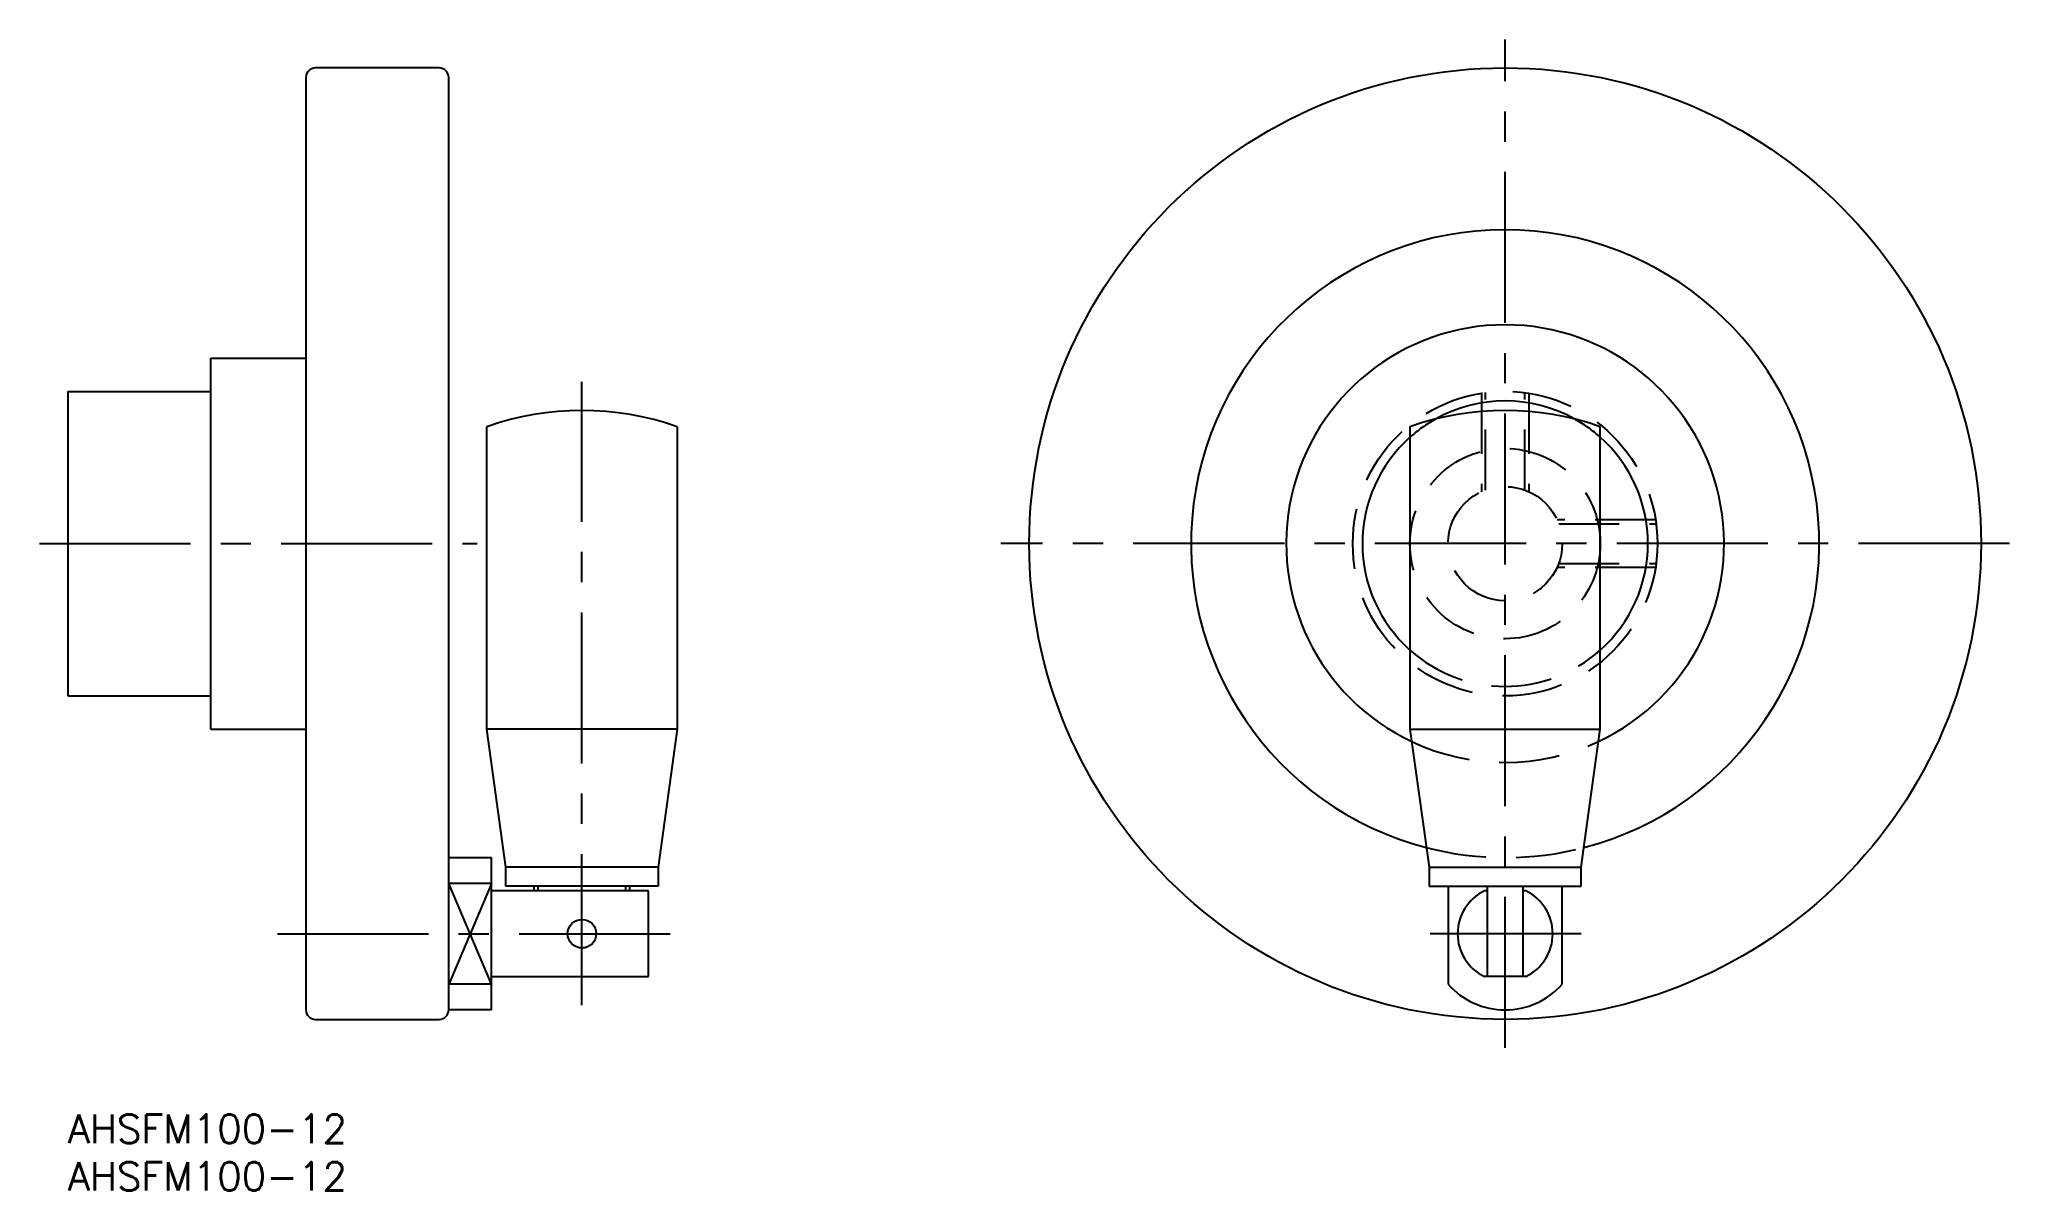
# Model space of a CAD drawing. Extents: x -3 to 204, y -8 to 113.
import ezdxf

# ---------------------------------------------------------------- set-up
doc = ezdxf.new("R2010")
doc.units = 0
doc.header["$LTSCALE"] = 0.5
doc.linetypes.add('CENTER', pattern=[50.8, 31.75, -6.35, 6.35, -6.35])
doc.linetypes.add('DASHED', pattern=[19.05, 12.7, -6.35])
for name, color, linetype in [('MSM_CENTER', 1, 'CENTER'), ('MSM_CONTINUOUS', 7, 'CONTINUOUS'), ('MSM_DASHED', 4, 'DASHED'), ('MSM_NARROW', 5, 'CONTINUOUS'), ('MSM_PART_NUMBER', 7, 'CONTINUOUS')]:
    doc.layers.add(name, color=color, linetype=linetype)
doc.styles.get("Standard").update_dxf_attribs({"font": 'txt.shx', "height": 3, "bigfont": 'bigfont.shx'})

# ---------------------------------------------------------------- blocks, each defined once
blk = doc.blocks.new('*U12')
at = {"layer": 'MSM_PART_NUMBER'}
blk.add_text('AHSFM100-12', height=3, dxfattribs=at).set_placement((0, -3))
blk = doc.blocks.new('*U13')
at = {"layer": 'MSM_PART_NUMBER'}
blk.add_text('AHSFM100-12', height=3, dxfattribs=at).set_placement((0, -8))

msp = doc.modelspace()

# ---------------------------------------------------------------- linework, layer by layer
at = {"layer": 'MSM_CENTER'}
for p, q in [((151, 7), (151, 113)), ((54, 11.5), (54, 77)), ((-3, 60), (43, 60)), ((204, 60), (98, 60)), ((22, 19), (64, 19)), ((159, 19), (143, 19))]:
    msp.add_line(p, q, dxfattribs=at)
at = {"layer": 'MSM_CONTINUOUS'}
for p, q in [((39, 110), (26, 110)), ((25, 109), (25, 11)), ((40, 11), (40, 109)), ((15, 40.5), (15, 79.5)), ((15, 79.5), (25, 79.5)), ((0, 76), (0, 44)), ((0, 76), (15, 76)), ((44, 40.5), (44, 72.28)), ((64, 72.28), (64, 40.5)), ((141, 72.28), (141, 40.5)), ((161, 40.5), (161, 72.28)), ((0, 44), (15, 44)), ((15, 40.5), (25, 40.5)), ((46, 26), (44, 40.5)), ((64, 40.5), (44, 40.5)), ((64, 40.5), (62, 26)), ((141, 40.5), (143, 26)), ((141, 40.5), (161, 40.5)), ((159, 26), (161, 40.5)), ((40, 27), (44.5, 27)), ((44.5, 11), (44.5, 27)), ((46, 24), (46, 26)), ((62, 26), (46, 26)), ((62, 26), (62, 24)), ((143, 26), (143, 24)), ((143, 26), (159, 26)), ((159, 24), (159, 26)), ((44.5, 24.29), (40, 24.29)), ((61, 23.5), (44.5, 23.5)), ((62, 24), (46, 24)), ((49, 23.5), (49, 24)), ((49.38, 24), (49.38, 23.5)), ((58.62, 23.5), (58.62, 24)), ((59, 24), (59, 23.5)), ((61, 14.5), (61, 23.5)), ((143, 24), (159, 24)), ((145, 24), (145, 13.71)), ((149.1, 23.5), (148.82, 23.5)), ((149.1, 24), (149.1, 14.5)), ((152.9, 14.5), (152.9, 24)), ((153.18, 23.5), (152.9, 23.5)), ((157, 13.71), (157, 24)), ((44.5, 14.5), (61, 14.5)), ((153.18, 14.5), (148.82, 14.5)), ((44.5, 13.71), (40, 13.71)), ((44.5, 11), (40, 11)), ((26, 10), (39, 10))]:
    msp.add_line(p, q, dxfattribs=at)
for centre, radius in [((151, 60), 50), ((54, 19), 1.5)]:
    msp.add_circle(centre, radius, dxfattribs=at)
for centre, radius, start, end in [((26, 109), 1, 90, 180), ((39, 109), 1, 360, 90), ((151, 60), 33, 284.5379, 255.4621), ((151, 60), 23, 295.2773, 244.7227), ((151, 60), 15, 60.7548, 119.2452), ((54, 44.1), 29.9, 70.461, 109.539), ((151, 44.1), 29.9, 70.461, 109.539), ((151, 60), 15, 131.8103, 228.1897), ((151, 60), 15, 311.8103, 48.1897), ((151, 19), 5, 115.8419, 244.1581), ((151, 19), 5, 295.8419, 64.1581), ((151, 19), 8, 221.4096, 318.5904), ((26, 11), 1, 180, 270), ((39, 11), 1, 270, 0)]:
    msp.add_arc(centre, radius, start, end, dxfattribs=at)
at = {"layer": 'MSM_DASHED'}
for p, q in [((148.5, 75.8), (148.5, 65.45)), ((148.93, 65.63), (148.93, 75.87)), ((153.07, 65.63), (153.07, 75.87)), ((153.5, 75.8), (153.5, 65.45)), ((166.8, 62.5), (156.45, 62.5)), ((156.63, 62.07), (166.87, 62.07)), ((166.8, 57.5), (156.45, 57.5)), ((156.63, 57.93), (166.87, 57.93))]:
    msp.add_line(p, q, dxfattribs=at)
for radius in [16, 10, 6]:
    msp.add_circle((151, 60), radius, dxfattribs=at)
for radius, start, end in [(15, 119.2452, 131.8103), (15, 48.1897, 60.7548), (15, 228.1897, 311.8103), (23, 244.7227, 295.2773), (33, 255.4621, 284.5379)]:
    msp.add_arc((151, 60), radius, start, end, dxfattribs=at)
at = {"layer": 'MSM_NARROW'}
for p, q in [((44.5, 13.71), (40, 24.29)), ((44.5, 24.29), (40, 13.71))]:
    msp.add_line(p, q, dxfattribs=at)

# ---------------------------------------------------------------- block references
at = {"layer": 'MSM_CONTINUOUS'}
for name in ['*U12', '*U13']:
    msp.add_blockref(name, (0, 0), dxfattribs=at)

doc.saveas('drawing.dxf')
